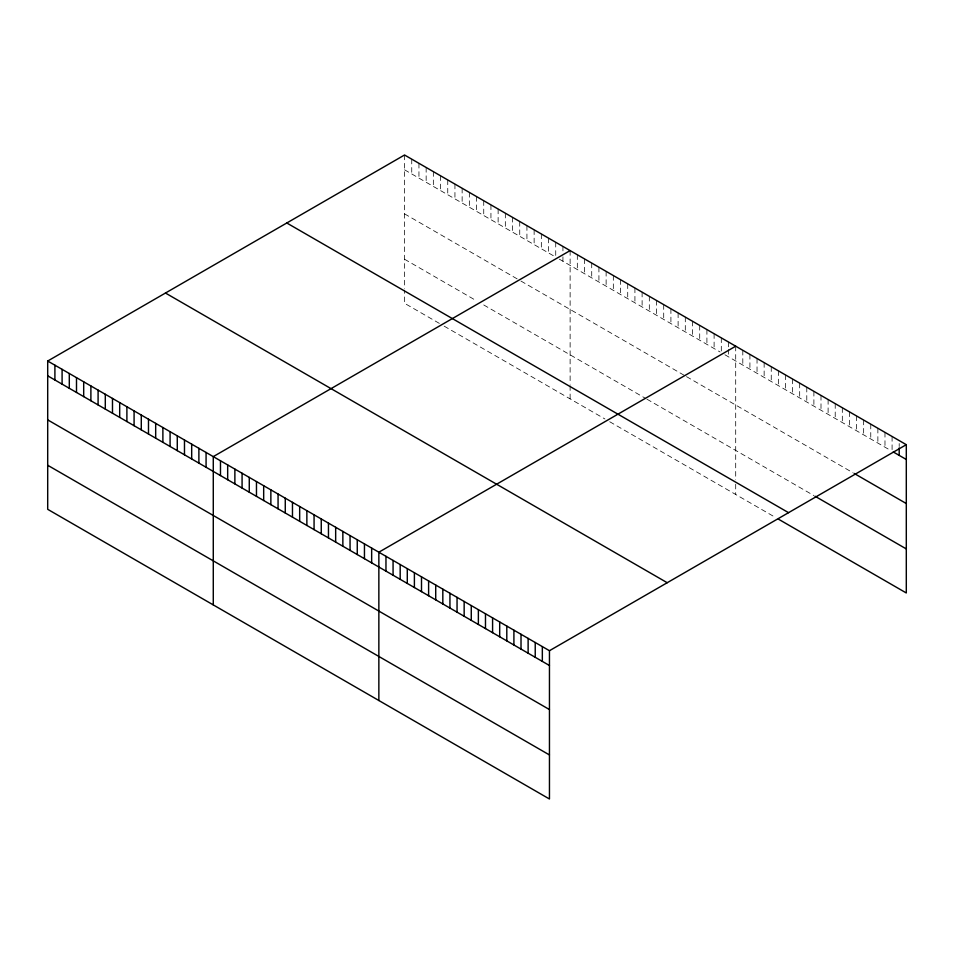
<?xml version="1.0" encoding="UTF-8"?>
<svg xmlns="http://www.w3.org/2000/svg" width="954" height="954" viewBox="0 0 954 954"><rect width="100%" height="100%" fill="white"/><g stroke="black" fill="none" stroke-linecap="round" stroke-linejoin="round"><path stroke-width="0.72" stroke-dasharray="4.77 3.58" d="M404.544 169.8L554.524 256.387M559.33 259.166L720.103 351.99M724.909 354.757L890.905 450.598M404.544 213.851L519.739 280.357M520.932 281.048L685.306 375.948M686.51 376.639L852.983 472.755M404.544 259.238L476.535 300.808M483.738 304.958L645.715 398.474M646.919 399.166L813.893 495.579M439.341 323.382L404.544 303.289L404.544 290.076M444.147 326.149L604.919 418.973M609.725 421.751L775.984 517.736M899.193 443.538L899.193 446.496M892.085 436.479L892.085 449.799M884.978 432.365L884.978 447.176M877.871 428.263L877.871 443.073M870.764 424.16L870.764 438.971M863.656 420.058L863.656 434.857M856.549 415.956L856.549 430.755M849.43 411.854L849.43 426.653M842.322 407.752L842.322 422.55M835.215 403.649L835.215 418.448M828.108 399.535L828.108 414.346M821 395.433L821 410.244M813.893 391.331L813.893 406.13M806.786 387.229L806.786 402.028M799.679 383.126L799.679 397.925M792.571 379.024L792.571 393.823M785.464 374.922L785.464 389.721M778.357 370.808L778.357 385.619M771.249 366.706L771.249 381.517M764.142 362.603L764.142 377.414M757.035 358.501L757.035 373.3M749.916 354.399L749.916 369.198M742.808 350.297L742.808 365.096M735.701 346.195L735.701 479.802M735.701 484.203L735.701 494.482M728.51 342.033L728.51 347.96M728.51 349.438L728.51 356.832M721.307 337.883L721.307 351.203M714.105 333.721L714.105 348.52M706.914 329.559L706.914 344.37M699.711 325.409L699.711 340.208M692.509 321.248L692.509 336.058M685.306 317.098L685.306 331.897M678.115 312.936L678.115 327.747M670.912 308.786L670.912 323.585M663.71 304.624L663.71 319.435M656.519 300.474L656.519 315.273M649.316 296.312L649.316 311.111M642.114 292.162L642.114 306.961M634.923 288.001L634.923 302.8M627.72 283.851L627.72 298.65M620.517 279.689L620.517 294.488M613.327 275.527L613.327 290.338M606.124 271.377L606.124 286.176M598.921 267.215L598.921 282.026M591.718 263.065L591.718 277.864M584.528 258.904L584.528 273.715M577.325 254.754L577.325 269.553M570.122 250.592L570.122 384.2M570.122 385.678L570.122 398.891M562.932 246.442L562.932 250.878M562.932 256.805L562.932 261.241M555.729 242.28L555.729 257.079M548.526 238.13L548.526 252.929M541.335 233.968L541.335 248.767M534.133 229.807L534.133 244.618M526.93 225.657L526.93 240.456M519.739 221.495L519.739 236.306M512.536 217.345L512.536 232.144M505.334 213.183L505.334 227.994M498.131 209.033L498.131 223.832M490.94 204.871L490.94 219.682M483.738 200.722L483.738 215.521M476.535 196.56L476.535 211.371M469.344 192.41L469.344 207.209M462.141 188.248L462.141 203.047M454.939 184.098L454.939 198.897M447.748 179.936L447.748 194.735M440.545 175.774L440.545 190.585M433.343 171.625L433.343 186.424M426.152 167.463L426.152 182.274M418.949 163.313L418.949 178.112M411.746 159.151L411.746 173.962M404.544 155.001L404.544 288.609"/><path stroke-width="1.43" d="M47.7 361.029L549.456 650.711L549.456 798.999L47.7 509.317L47.7 361.029L404.544 155.001L906.3 444.683L906.3 592.971L778.357 519.107M570.122 250.592L213.279 456.62L213.279 604.908M735.701 346.195L378.857 552.211L378.857 700.51M549.456 650.711L906.3 444.683M893.266 451.957L906.3 459.482M854.176 473.446L906.3 503.533M815.074 496.259L906.3 548.92M286.784 222.986L788.541 512.668M165.459 293.033L667.216 582.715M47.7 375.828L549.456 665.51M47.7 419.879L549.456 709.561M47.7 465.266L549.456 754.948M899.193 447.975L899.193 455.38M542.337 646.597L542.337 661.408M535.23 642.495L535.23 657.306M528.122 638.393L528.122 653.204M521.015 634.291L521.015 649.09M513.908 630.189L513.908 644.987M506.801 626.086L506.801 640.885M499.693 621.984L499.693 636.783M492.586 617.882L492.586 632.681M485.479 613.768L485.479 628.579M478.371 609.666L478.371 624.476M471.264 605.563L471.264 620.362M464.157 601.461L464.157 616.26M457.049 597.359L457.049 612.158M449.942 593.257L449.942 608.056M442.823 589.155L442.823 603.954M435.716 585.04L435.716 599.851M428.608 580.938L428.608 595.749M421.501 576.836L421.501 591.647M414.394 572.734L414.394 587.533M407.286 568.632L407.286 583.431M400.179 564.529L400.179 579.328M393.072 560.427L393.072 575.226M385.965 556.313L385.965 571.124M371.655 548.061L371.655 562.86M364.452 543.899L364.452 558.71M357.261 539.749L357.261 554.548M350.058 535.588L350.058 550.398M342.856 531.438L342.856 546.237M335.665 527.276L335.665 542.075M328.462 523.126L328.462 537.925M321.259 518.964L321.259 533.763M314.069 514.802L314.069 529.613M306.866 510.652L306.866 525.451M299.663 506.491L299.663 521.301M292.473 502.341L292.473 517.14M285.27 498.179L285.27 512.99M278.067 494.029L278.067 508.828M270.864 489.867L270.864 504.678M263.674 485.717L263.674 500.516M256.471 481.555L256.471 496.366M249.268 477.405L249.268 492.204M242.077 473.244L242.077 488.043M234.875 469.094L234.875 483.893M227.672 464.932L227.672 479.731M220.481 460.77L220.481 475.581M206.076 452.458L206.076 467.269M198.885 448.308L198.885 463.107M191.682 444.147L191.682 458.957M184.48 439.997L184.48 454.796M177.277 435.835L177.277 450.646M170.086 431.685L170.086 446.484M162.884 427.523L162.884 442.334M155.681 423.373L155.681 438.172M148.49 419.211L148.49 434.01M141.287 415.062L141.287 429.86M134.085 410.9L134.085 425.699M126.894 406.738L126.894 421.549M119.691 402.588L119.691 417.387M112.489 398.426L112.489 413.237M105.298 394.276L105.298 409.075M98.095 390.114L98.095 404.925M90.892 385.965L90.892 400.763M83.69 381.803L83.69 396.614M76.499 377.653L76.499 392.452M69.296 373.491L69.296 388.302M62.093 369.341L62.093 384.14M54.903 365.179L54.903 379.978"/></g></svg>
